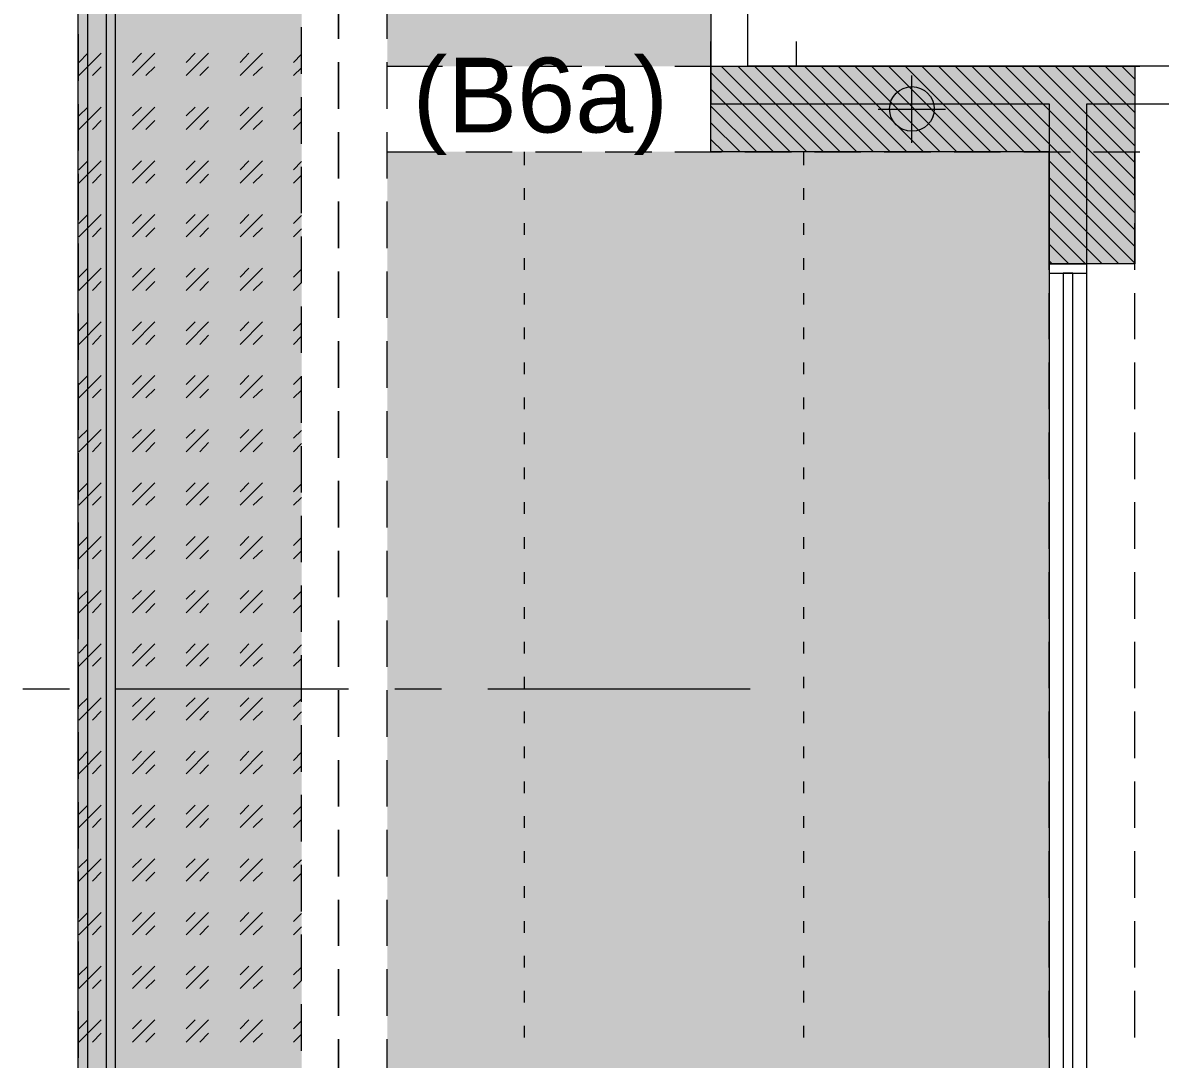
# Model space of a CAD drawing. Header units: millimetres. Extents: x -1303 to 98744, y -1303 to 90097.
# Drawn here: x 53795 to 56852, y 55840 to 58624 of the extents above; entities that cross this region are included whole.
import ezdxf

# ---------------------------------------------------------------- set-up
doc = ezdxf.new("R2010")
doc.units = ezdxf.units.MM
doc.layers.add('PDF_Geometry', color=7, linetype='Continuous')
doc.layers.add('PDF_Text', color=7, linetype='Continuous')
doc.layers.add('PDF_Solid Fills', color=192, linetype='Continuous', true_color=0xc2c0c0c0)
doc.styles.add('PDF ArialMT', font='arial.ttf')

msp = doc.modelspace()

# ---------------------------------------------------------------- hatches: boundary and pattern name
at = {"layer": 'PDF_Solid Fills'}
msp.add_hatch(color=256, dxfattribs=at).paths.add_polyline_path([(56784.30755, 57977.67206), (56554.28686, 57977.67206), (56554.28686, 58277.6816), (55644.26218, 58277.6816), (55644.26218, 58507.70642), (56784.30755, 58507.70642)])

# ---------------------------------------------------------------- linework, layer by layer
at = {"layer": 'PDF_Geometry', "color": 9, "lineweight": 0, "true_color": 0xc0c0c0}
for points in [[(55344.16586, 61907.19337), (53968.93443, 61907.19337), (53968.93443, 61322.40183), (53968.93443, 46717.02259), (55143.59199, 46717.02259)], [(55344.16586, 61857.26272), (54018.86508, 61857.26272), (54018.86508, 61322.40183), (54018.86508, 46766.95324), (55143.59199, 46766.95324)], [(55143.59199, 46692.48082), (53943.54554, 46692.48082), (53943.54554, 61322.40183)], [(55143.59199, 46792.34213), (54044.25397, 46792.34213), (54044.25397, 61322.40183)], [(54543.56876, 58487.30935), (54543.56876, 58612.56367)], [(54543.56876, 58299.43406), (54543.56876, 58424.68425)], [(54543.56876, 58112.40176), (54543.56876, 58237.65195)], [(54543.56876, 57924.52233), (54543.56876, 58049.77666)], [(54543.56876, 57737.49004), (54543.56876, 57861.89724)], [(54543.56876, 57549.61475), (54543.56876, 57674.86493)], [(54543.56876, 57362.58244), (54543.56876, 57486.98964)], [(54543.56876, 57174.70302), (54543.56876, 57299.95735)], [(54543.56876, 56987.67485), (54543.56876, 57112.07792)], [(54543.56876, 56799.79543), (54543.56876, 56925.04563)], [(54543.56876, 56611.91601), (54543.56876, 56737.17033)], [(54543.56876, 56424.88783), (54543.56876, 56550.13803)], [(54543.56876, 56237.00841), (54543.56876, 56362.25861)], [(54543.56876, 56049.97611), (54543.56876, 56174.38332)], [(54543.56876, 55862.10082), (54543.56876, 55987.35102)]]:
    msp.add_lwpolyline(points, dxfattribs=at)
for points in [[(55743.61934, 58507.61964), (55743.61934, 59107.64699), (55643.75391, 59107.64699), (55643.75391, 58406.9112), (56553.52239, 58406.9112), (56553.52239, 57976.99436), (56654.23082, 57976.99436), (56654.23082, 58406.9112), (59694.12865, 58406.9112), (59694.12865, 58507.61964)], [(54643.4342, 58705.65626), (54643.4342, 58581.24906)], [(54643.4342, 58518.62397), (54643.4342, 58393.36964)], [(54643.4342, 58330.74454), (54643.4342, 58206.34147)], [(54643.4342, 58143.71224), (54643.4342, 58018.46205)], [(56553.52239, 52632.63346), (56654.23164, 52632.63346), (56654.23164, 57976.99436), (56553.52239, 57976.99436)], [(56553.52239, 57951.60547), (56654.23164, 57951.60547), (56654.23164, 57976.99436), (56553.52239, 57976.99436)], [(54643.4342, 57955.83695), (54643.4342, 57831.42974)], [(56590.7586, 52658.02235), (56616.99379, 52658.02235), (56616.99379, 57951.60547), (56590.7586, 57951.60547)], [(54643.4342, 57768.80465), (54643.4342, 57643.55445)], [(54643.4342, 57580.92523), (54643.4342, 57455.67503)], [(54643.4342, 57393.89706), (54643.4342, 57268.64273)], [(54643.4342, 57206.01763), (54643.4342, 57080.76744)], [(54643.4342, 57018.13821), (54643.4342, 56893.73514)], [(54643.4342, 56831.11004), (54643.4342, 56705.85571)], [(54643.4342, 56643.23062), (54643.4342, 56518.82342)], [(54643.4342, 56456.19832), (54643.4342, 56330.94813)], [(54643.4342, 56268.32303), (54643.4342, 56143.91583)], [(54643.4342, 56081.29073), (54643.4342, 55956.03641)], [(54643.4342, 55893.4113), (54643.4342, 55768.16111)]]:
    msp.add_lwpolyline(points, close=True, dxfattribs=at)
at = {"layer": 'PDF_Geometry', "color": 157, "lineweight": 0, "true_color": 0x3f5f7f}
for points in [[(54773.76301, 58581.24906), (54773.76301, 58705.65626)], [(54543.56876, 58487.30935), (54543.56876, 58612.56367)], [(55643.75391, 58507.61964), (55643.75391, 58573.63322)], [(55873.94815, 58507.61964), (55873.94815, 58573.63322)], [(54773.76301, 58393.36964), (54773.76301, 58518.62397)], [(54773.76301, 58507.61964), (54922.71197, 58507.61964)], [(54985.33707, 58507.61964), (55109.74014, 58507.61964)], [(55172.36937, 58507.61964), (55297.61956, 58507.61964)], [(55360.24466, 58507.61964), (55485.49898, 58507.61964)], [(55547.27696, 58507.61964), (55672.52716, 58507.61964)], [(55735.15638, 58507.61964), (55860.40658, 58507.61964)], [(55922.18455, 58507.61964), (56047.43888, 58507.61964)], [(56110.06398, 58507.61964), (56235.31417, 58507.61964)], [(56297.9434, 58507.61964), (56422.34647, 58507.61964)], [(56484.97157, 58507.61964), (56610.2259, 58507.61964)], [(56672.85099, 58507.61964), (56797.25819, 58507.61964)], [(54543.56876, 58299.43406), (54543.56876, 58424.68425)], [(54773.76301, 58206.34147), (54773.76301, 58330.74454)], [(54773.76301, 58277.42953), (54922.71197, 58277.42953)], [(54985.33707, 58277.42953), (55109.74014, 58277.42953)], [(55172.36937, 58277.42953), (55297.61956, 58277.42953)], [(55360.24466, 58277.42953), (55485.49898, 58277.42953)], [(55547.27696, 58277.42953), (55672.52716, 58277.42953)], [(55735.15638, 58277.42953), (55860.40658, 58277.42953)], [(55922.18455, 58277.42953), (56047.43888, 58277.42953)], [(56110.06398, 58277.42953), (56235.31417, 58277.42953)], [(56297.9434, 58277.42953), (56422.34647, 58277.42953)], [(56484.97157, 58277.42953), (56610.2259, 58277.42953)], [(56553.52239, 58148.79084), (56553.52239, 58277.42953)], [(56672.85099, 58277.42953), (56797.25819, 58277.42953)], [(56783.71663, 58148.79084), (56783.71663, 58277.42953)], [(54543.56876, 58112.40176), (54543.56876, 58237.65195)], [(54773.76301, 58018.46205), (54773.76301, 58143.71224)], [(56553.52239, 57960.91555), (56553.52239, 58086.16575)], [(56783.71663, 57960.91555), (56783.71663, 58086.16575)], [(54543.56876, 57924.52233), (54543.56876, 58049.77666)], [(54773.76301, 57831.42974), (54773.76301, 57955.83695)], [(56553.52239, 57773.88326), (56553.52239, 57898.28633)], [(56783.71663, 57773.88326), (56783.71663, 57898.28633)], [(54543.56876, 57737.49004), (54543.56876, 57861.89724)], [(54773.76301, 57643.55445), (54773.76301, 57768.80465)], [(56553.52239, 57586.00383), (56553.52239, 57711.25815)], [(56783.71663, 57586.00383), (56783.71663, 57711.25815)], [(54543.56876, 57549.61475), (54543.56876, 57674.86493)], [(54773.76301, 57455.67503), (54773.76301, 57580.92523)], [(56553.52239, 57398.12854), (56553.52239, 57523.37873)], [(56783.71663, 57398.12854), (56783.71663, 57523.37873)], [(54543.56876, 57362.58244), (54543.56876, 57486.98964)], [(54773.76301, 57268.64273), (54773.76301, 57393.89706)], [(56553.52239, 57211.09624), (56553.52239, 57336.34643)], [(56783.71663, 57211.09624), (56783.71663, 57336.34643)], [(54543.56876, 57174.70302), (54543.56876, 57299.95735)], [(54773.76301, 57080.76744), (54773.76301, 57206.01763)], [(56553.52239, 57023.21681), (56553.52239, 57148.47114)], [(56783.71663, 57023.21681), (56783.71663, 57148.47114)], [(54543.56876, 56987.67485), (54543.56876, 57112.07792)], [(54773.76301, 56893.73514), (54773.76301, 57018.13821)], [(56553.52239, 56836.18452), (56553.52239, 56961.43884)], [(56783.71663, 56836.18452), (56783.71663, 56961.43884)], [(54543.56876, 56799.79543), (54543.56876, 56925.04563)], [(54773.76301, 56705.85571), (54773.76301, 56831.11004)], [(56553.52239, 56648.30923), (56553.52239, 56773.55942)], [(56783.71663, 56648.30923), (56783.71663, 56773.55942)], [(54543.56876, 56611.91601), (54543.56876, 56737.17033)], [(54773.76301, 56518.82342), (54773.76301, 56643.23062)], [(56553.52239, 56461.27692), (56553.52239, 56585.68412)], [(56783.71663, 56461.27692), (56783.71663, 56585.68412)], [(54543.56876, 56424.88783), (54543.56876, 56550.13803)], [(54773.76301, 56330.94813), (54773.76301, 56456.19832)], [(56553.52239, 56273.3975), (56553.52239, 56398.65183)], [(56783.71663, 56273.3975), (56783.71663, 56398.65183)], [(54543.56876, 56237.00841), (54543.56876, 56362.25861)], [(54773.76301, 56143.91583), (54773.76301, 56268.32303)], [(56553.52239, 56086.36933), (56553.52239, 56210.7724)], [(56783.71663, 56086.36933), (56783.71663, 56210.7724)], [(54543.56876, 56049.97611), (54543.56876, 56174.38332)], [(54773.76301, 55956.03641), (54773.76301, 56081.29073)], [(56553.52239, 55898.48991), (56553.52239, 56023.74011)], [(56783.71663, 55898.48991), (56783.71663, 56023.74011)], [(54543.56876, 55862.10082), (54543.56876, 55987.35102)], [(54773.76301, 55768.16111), (54773.76301, 55893.4113)]]:
    msp.add_lwpolyline(points, dxfattribs=at)
at = {"layer": 'PDF_Geometry', "lineweight": 0}
for points in [[(53943.54554, 58593.94351), (53943.54554, 58468.69331)], [(53945.23979, 58482.23075), (54005.32352, 58542.3186)], [(53945.23979, 58517.77684), (53969.78156, 58542.3186)], [(54089.95315, 58482.23075), (54150.041, 58542.3186)], [(54089.95315, 58517.77684), (54113.65192, 58542.3186)], [(54233.82351, 58482.23075), (54293.91137, 58542.3186)], [(54233.82351, 58517.77684), (54258.3694, 58542.3186)], [(54378.54099, 58482.23075), (54438.62886, 58542.3186)], [(54378.54099, 58517.77684), (54402.23977, 58542.3186)], [(54522.41136, 58517.77684), (54543.56876, 58539.78137)], [(53981.62888, 58482.23075), (54005.32352, 58505.92952)], [(54125.49924, 58482.23075), (54150.041, 58505.92952)], [(54270.21673, 58482.23075), (54293.91137, 58505.92952)], [(54414.08709, 58482.23075), (54438.62886, 58505.92952)], [(54522.41136, 58482.23075), (54543.56876, 58503.38815)], [(55643.75391, 58490.69371), (55857.02222, 58277.42953)], [(55671.68416, 58507.61964), (55901.87427, 58277.42953)], [(55716.53621, 58507.61964), (55946.73045, 58277.42953)], [(55761.38826, 58507.61964), (55991.5825, 58277.42953)], [(55806.24445, 58507.61964), (56036.43455, 58277.42953)], [(55851.09649, 58507.61964), (56081.29073, 58277.42953)], [(55895.95267, 58507.61964), (56126.14277, 58277.42953)], [(55940.80472, 58507.61964), (56170.99896, 58277.42953)], [(55986.50389, 58507.61964), (56215.85101, 58277.42953)], [(56031.36007, 58507.61964), (56260.70306, 58277.42953)], [(56076.21212, 58507.61964), (56305.55924, 58277.42953)], [(56121.06418, 58507.61964), (56350.41128, 58277.42953)], [(56165.92036, 58507.61964), (56396.11046, 58277.42953)], [(56210.7724, 58507.61964), (56440.96664, 58277.42953)], [(56255.62858, 58507.61964), (56485.81869, 58277.42953)], [(56300.48063, 58507.61964), (56530.67487, 58277.42953)], [(56345.33269, 58507.61964), (56783.71663, 58068.3927)], [(56390.18887, 58507.61964), (56783.71663, 58113.24888)], [(56435.04091, 58507.61964), (56783.71663, 58158.94806)], [(56479.89709, 58507.61964), (56783.71663, 58203.8001)], [(56524.74914, 58507.61964), (56783.71663, 58248.65628)], [(56569.6012, 58507.61964), (56783.71663, 58293.50833)], [(56614.45738, 58507.61964), (56783.71663, 58338.36038)], [(56659.30942, 58507.61964), (56783.71663, 58383.21657)], [(56704.1656, 58507.61964), (56783.71663, 58428.06861)], [(56749.01765, 58507.61964), (56783.71663, 58472.92479)], [(55643.75391, 58445.84166), (55812.16604, 58277.42953)], [(53943.54554, 58406.06408), (53943.54554, 58280.81389)], [(53945.23979, 58337.51739), (54005.32352, 58397.60112)], [(53945.23979, 58373.90648), (53969.78156, 58397.60112)], [(54089.95315, 58337.51739), (54150.041, 58397.60112)], [(54089.95315, 58373.90648), (54113.65192, 58397.60112)], [(54233.82351, 58337.51739), (54293.91137, 58397.60112)], [(54233.82351, 58373.90648), (54258.3694, 58397.60112)], [(54378.54099, 58337.51739), (54438.62886, 58397.60112)], [(54378.54099, 58373.90648), (54402.23977, 58397.60112)], [(54522.41136, 58373.90648), (54543.56876, 58395.06388)], [(55643.75391, 58400.14249), (55767.31399, 58277.42953)], [(53981.62888, 58337.51739), (54005.32352, 58362.05916)], [(54125.49924, 58337.51739), (54150.041, 58362.05916)], [(54270.21673, 58337.51739), (54293.91137, 58362.05916)], [(54414.08709, 58337.51739), (54438.62886, 58362.05916)], [(54522.41136, 58337.51739), (54543.56876, 58358.67479)], [(55643.75391, 58355.28631), (55722.46194, 58277.42953)], [(55643.75391, 58310.43426), (55677.60576, 58277.42953)], [(53945.23979, 58193.64702), (54005.32352, 58253.73076)], [(53945.23979, 58229.18899), (53969.78156, 58253.73076)], [(54089.95315, 58193.64702), (54150.041, 58253.73076)], [(54089.95315, 58229.18899), (54113.65192, 58253.73076)], [(54233.82351, 58193.64702), (54293.91137, 58253.73076)], [(54233.82351, 58229.18899), (54258.3694, 58253.73076)], [(54378.54099, 58193.64702), (54438.62886, 58253.73076)], [(54378.54099, 58229.18899), (54402.23977, 58253.73076)], [(54522.41136, 58229.18899), (54543.56876, 58251.19352)], [(56553.52239, 58253.73076), (56783.71663, 58023.54065)], [(53943.54554, 58218.18879), (53943.54554, 58093.78158)], [(53981.62888, 58193.64702), (54005.32352, 58217.34167)], [(54125.49924, 58193.64702), (54150.041, 58217.34167)], [(54270.21673, 58193.64702), (54293.91137, 58217.34167)], [(54414.08709, 58193.64702), (54438.62886, 58217.34167)], [(54522.41136, 58193.64702), (54543.56876, 58214.80443)], [(56553.52239, 58208.87871), (56783.71663, 57978.68447)], [(56553.52239, 58164.02665), (56740.55469, 57976.99436)], [(56553.52239, 58119.17047), (56695.70264, 57976.99436)], [(53945.23979, 58048.92954), (54005.32352, 58109.0174)], [(53945.23979, 58085.31862), (53969.78156, 58109.0174)], [(54089.95315, 58048.92954), (54150.041, 58109.0174)], [(54089.95315, 58085.31862), (54113.65192, 58109.0174)], [(54233.82351, 58048.92954), (54293.91137, 58109.0174)], [(54233.82351, 58085.31862), (54258.3694, 58109.0174)], [(54378.54099, 58048.92954), (54438.62886, 58109.0174)], [(54378.54099, 58085.31862), (54402.23977, 58109.0174)], [(54522.41136, 58085.31862), (54543.56876, 58106.47603)], [(53981.62888, 58048.92954), (54005.32352, 58073.4713)], [(54125.49924, 58048.92954), (54150.041, 58073.4713)], [(54270.21673, 58048.92954), (54293.91137, 58073.4713)], [(54414.08709, 58048.92954), (54438.62886, 58073.4713)], [(54522.41136, 58048.92954), (54543.56876, 58070.93407)], [(56553.52239, 58074.31843), (56650.84646, 57976.99436)], [(53943.54554, 58031.15649), (53943.54554, 57905.90629)], [(56553.52239, 58029.46225), (56605.99441, 57976.99436)], [(56553.52239, 57984.6102), (56561.13823, 57976.99436)], [(53945.23979, 57905.05918), (54005.32352, 57965.14703)], [(53945.23979, 57940.60114), (53969.78156, 57965.14703)], [(54089.95315, 57905.05918), (54150.041, 57965.14703)], [(54089.95315, 57940.60114), (54113.65192, 57965.14703)], [(54233.82351, 57905.05918), (54293.91137, 57965.14703)], [(54233.82351, 57940.60114), (54258.3694, 57965.14703)], [(54378.54099, 57905.05918), (54438.62886, 57965.14703)], [(54378.54099, 57940.60114), (54402.23977, 57965.14703)], [(54522.41136, 57940.60114), (54543.56876, 57962.60566)], [(53981.62888, 57905.05918), (54005.32352, 57928.75381)], [(54125.49924, 57905.05918), (54150.041, 57928.75381)], [(54270.21673, 57905.05918), (54293.91137, 57928.75381)], [(54414.08709, 57905.05918), (54438.62886, 57928.75381)], [(54522.41136, 57905.05918), (54543.56876, 57926.21658)], [(53943.54554, 57843.27707), (53943.54554, 57718.874)], [(53945.23979, 57760.34169), (54005.32352, 57820.42955)], [(53945.23979, 57796.73078), (53969.78156, 57820.42955)], [(54089.95315, 57760.34169), (54150.041, 57820.42955)], [(54089.95315, 57796.73078), (54113.65192, 57820.42955)], [(54233.82351, 57760.34169), (54293.91137, 57820.42955)], [(54233.82351, 57796.73078), (54258.3694, 57820.42955)], [(54378.54099, 57760.34169), (54438.62886, 57820.42955)], [(54378.54099, 57796.73078), (54402.23977, 57820.42955)], [(54522.41136, 57796.73078), (54543.56876, 57817.88818)], [(53981.62888, 57760.34169), (54005.32352, 57784.88345)], [(54125.49924, 57760.34169), (54150.041, 57784.88345)], [(54270.21673, 57760.34169), (54293.91137, 57784.88345)], [(54414.08709, 57760.34169), (54438.62886, 57784.88345)], [(54522.41136, 57760.34169), (54543.56876, 57782.34622)], [(53945.23979, 57616.47132), (54005.32352, 57676.55919)], [(53945.23979, 57652.86041), (53969.78156, 57676.55919)], [(54089.95315, 57616.47132), (54150.041, 57676.55919)], [(54089.95315, 57652.86041), (54113.65192, 57676.55919)], [(54233.82351, 57616.47132), (54293.91137, 57676.55919)], [(54233.82351, 57652.86041), (54258.3694, 57676.55919)], [(54378.54099, 57616.47132), (54438.62886, 57676.55919)], [(54378.54099, 57652.86041), (54402.23977, 57676.55919)], [(54522.41136, 57652.86041), (54543.56876, 57674.01782)], [(53943.54554, 57656.2489), (53943.54554, 57530.99457)], [(53981.62888, 57616.47132), (54005.32352, 57640.16597)], [(54125.49924, 57616.47132), (54150.041, 57640.16597)], [(54270.21673, 57616.47132), (54293.91137, 57640.16597)], [(54414.08709, 57616.47132), (54438.62886, 57640.16597)], [(54522.41136, 57616.47132), (54543.56876, 57637.62873)], [(53945.23979, 57471.75383), (54005.32352, 57531.8417)], [(53945.23979, 57508.14705), (53969.78156, 57531.8417)], [(54089.95315, 57471.75383), (54150.041, 57531.8417)], [(54089.95315, 57508.14705), (54113.65192, 57531.8417)], [(54233.82351, 57471.75383), (54293.91137, 57531.8417)], [(54233.82351, 57508.14705), (54258.3694, 57531.8417)], [(54378.54099, 57471.75383), (54438.62886, 57531.8417)], [(54378.54099, 57508.14705), (54402.23977, 57531.8417)], [(54522.41136, 57508.14705), (54543.56876, 57529.30446)], [(53981.62888, 57471.75383), (54005.32352, 57496.2956)], [(54125.49924, 57471.75383), (54150.041, 57496.2956)], [(54270.21673, 57471.75383), (54293.91137, 57496.2956)], [(54414.08709, 57471.75383), (54438.62886, 57496.2956)], [(54522.41136, 57471.75383), (54543.56876, 57493.75836)], [(53943.54554, 57468.36948), (53943.54554, 57343.11928)], [(53945.23979, 57327.88347), (54005.32352, 57387.97133)], [(53945.23979, 57364.27669), (53969.78156, 57387.97133)], [(54089.95315, 57327.88347), (54150.041, 57387.97133)], [(54089.95315, 57364.27669), (54113.65192, 57387.97133)], [(54233.82351, 57327.88347), (54293.91137, 57387.97133)], [(54233.82351, 57364.27669), (54258.3694, 57387.97133)], [(54378.54099, 57327.88347), (54438.62886, 57387.97133)], [(54378.54099, 57364.27669), (54402.23977, 57387.97133)], [(54522.41136, 57364.27669), (54543.56876, 57385.43409)], [(53981.62888, 57327.88347), (54005.32352, 57351.58224)], [(54125.49924, 57327.88347), (54150.041, 57351.58224)], [(54270.21673, 57327.88347), (54293.91137, 57351.58224)], [(54414.08709, 57327.88347), (54438.62886, 57351.58224)], [(54522.41136, 57327.88347), (54543.56876, 57349.04087)], [(53943.54554, 57281.33717), (53943.54554, 57156.08698)], [(53945.23979, 57184.0131), (54005.32352, 57244.10097)], [(53945.23979, 57219.5592), (53969.78156, 57244.10097)], [(54089.95315, 57184.0131), (54150.041, 57244.10097)], [(54089.95315, 57219.5592), (54113.65192, 57244.10097)], [(54233.82351, 57184.0131), (54293.91137, 57244.10097)], [(54233.82351, 57219.5592), (54258.3694, 57244.10097)], [(54378.54099, 57184.0131), (54438.62886, 57244.10097)], [(54378.54099, 57219.5592), (54402.23977, 57244.10097)], [(54522.41136, 57219.5592), (54543.56876, 57241.56373)], [(53981.62888, 57184.0131), (54005.32352, 57207.71188)], [(54125.49924, 57184.0131), (54150.041, 57207.71188)], [(54270.21673, 57184.0131), (54293.91137, 57207.71188)], [(54414.08709, 57184.0131), (54438.62886, 57207.71188)], [(54522.41136, 57184.0131), (54543.56876, 57205.17051)], [(53943.54554, 57093.46188), (53943.54554, 56968.20756)], [(53945.23979, 57039.29562), (54005.32352, 57099.38348)], [(53945.23979, 57075.68884), (53969.78156, 57099.38348)], [(54089.95315, 57039.29562), (54150.041, 57099.38348)], [(54089.95315, 57075.68884), (54113.65192, 57099.38348)], [(54233.82351, 57039.29562), (54293.91137, 57099.38348)], [(54233.82351, 57075.68884), (54258.3694, 57099.38348)], [(54378.54099, 57039.29562), (54438.62886, 57099.38348)], [(54378.54099, 57075.68884), (54402.23977, 57099.38348)], [(54522.41136, 57075.68884), (54543.56876, 57096.84625)], [(53981.62888, 57039.29562), (54005.32352, 57063.84151)], [(54125.49924, 57039.29562), (54150.041, 57063.84151)], [(54270.21673, 57039.29562), (54293.91137, 57063.84151)], [(54414.08709, 57039.29562), (54438.62886, 57063.84151)], [(54522.41136, 57039.29562), (54543.56876, 57060.45303)], [(53945.23979, 56895.42526), (54005.32352, 56955.51311)], [(53945.23979, 56930.97135), (53969.78156, 56955.51311)], [(54089.95315, 56895.42526), (54150.041, 56955.51311)], [(54089.95315, 56930.97135), (54113.65192, 56955.51311)], [(54233.82351, 56895.42526), (54293.91137, 56955.51311)], [(54233.82351, 56930.97135), (54258.3694, 56955.51311)], [(54378.54099, 56895.42526), (54438.62886, 56955.51311)], [(54378.54099, 56930.97135), (54402.23977, 56955.51311)], [(54522.41136, 56930.97135), (54543.56876, 56952.97588)], [(53943.54554, 56906.42959), (53943.54554, 56781.17526)], [(53981.62888, 56895.42526), (54005.32352, 56919.12403)], [(54125.49924, 56895.42526), (54150.041, 56919.12403)], [(54270.21673, 56895.42526), (54293.91137, 56919.12403)], [(54414.08709, 56895.42526), (54438.62886, 56919.12403)], [(54522.41136, 56895.42526), (54543.56876, 56916.58266)], [(53945.23979, 56750.7119), (54005.32352, 56810.79563)], [(53945.23979, 56787.10098), (53969.78156, 56810.79563)], [(54089.95315, 56750.7119), (54150.041, 56810.79563)], [(54089.95315, 56787.10098), (54113.65192, 56810.79563)], [(54233.82351, 56750.7119), (54293.91137, 56810.79563)], [(54233.82351, 56787.10098), (54258.3694, 56810.79563)], [(54378.54099, 56750.7119), (54438.62886, 56810.79563)], [(54378.54099, 56787.10098), (54402.23977, 56810.79563)], [(54522.41136, 56787.10098), (54543.56876, 56808.25839)], [(53981.62888, 56750.7119), (54005.32352, 56775.25367)], [(54125.49924, 56750.7119), (54150.041, 56775.25367)], [(54270.21673, 56750.7119), (54293.91137, 56775.25367)], [(54414.08709, 56750.7119), (54438.62886, 56775.25367)], [(54522.41136, 56750.7119), (54543.56876, 56772.7123)], [(53943.54554, 56718.55016), (53943.54554, 56593.29997)], [(53945.23979, 56606.84153), (54005.32352, 56666.92527)], [(53945.23979, 56642.38349), (53969.78156, 56666.92527)], [(54089.95315, 56606.84153), (54150.041, 56666.92527)], [(54089.95315, 56642.38349), (54113.65192, 56666.92527)], [(54233.82351, 56606.84153), (54293.91137, 56666.92527)], [(54233.82351, 56642.38349), (54258.3694, 56666.92527)], [(54378.54099, 56606.84153), (54438.62886, 56666.92527)], [(54378.54099, 56642.38349), (54402.23977, 56666.92527)], [(54522.41136, 56642.38349), (54543.56876, 56664.38803)], [(53981.62888, 56606.84153), (54005.32352, 56630.53618)], [(54125.49924, 56606.84153), (54150.041, 56630.53618)], [(54270.21673, 56606.84153), (54293.91137, 56630.53618)], [(54414.08709, 56606.84153), (54438.62886, 56630.53618)], [(54522.41136, 56606.84153), (54543.56876, 56627.99894)], [(53943.54554, 56530.67487), (53943.54554, 56406.26767)], [(53945.23979, 56462.12405), (54005.32352, 56522.21191)], [(53945.23979, 56498.51313), (53969.78156, 56522.21191)], [(54089.95315, 56462.12405), (54150.041, 56522.21191)], [(54089.95315, 56498.51313), (54113.65192, 56522.21191)], [(54233.82351, 56462.12405), (54293.91137, 56522.21191)], [(54233.82351, 56498.51313), (54258.3694, 56522.21191)], [(54378.54099, 56462.12405), (54438.62886, 56522.21191)], [(54378.54099, 56498.51313), (54402.23977, 56522.21191)], [(54522.41136, 56498.51313), (54543.56876, 56519.67054)], [(53981.62888, 56462.12405), (54005.32352, 56486.66581)], [(54125.49924, 56462.12405), (54150.041, 56486.66581)], [(54270.21673, 56462.12405), (54293.91137, 56486.66581)], [(54414.08709, 56462.12405), (54438.62886, 56486.66581)], [(54522.41136, 56462.12405), (54543.56876, 56484.12857)], [(53945.23979, 56318.25368), (54005.32352, 56378.34154)], [(53945.23979, 56354.64277), (53969.78156, 56378.34154)], [(54089.95315, 56318.25368), (54150.041, 56378.34154)], [(54089.95315, 56354.64277), (54113.65192, 56378.34154)], [(54233.82351, 56318.25368), (54293.91137, 56378.34154)], [(54233.82351, 56354.64277), (54258.3694, 56378.34154)], [(54378.54099, 56318.25368), (54438.62886, 56378.34154)], [(54378.54099, 56354.64277), (54402.23977, 56378.34154)], [(54522.41136, 56354.64277), (54543.56876, 56375.80017)], [(53943.54554, 56343.64257), (53943.54554, 56218.38825)], [(53981.62888, 56318.25368), (54005.32352, 56341.94832)], [(54125.49924, 56318.25368), (54150.041, 56341.94832)], [(54270.21673, 56318.25368), (54293.91137, 56341.94832)], [(54414.08709, 56318.25368), (54438.62886, 56341.94832)], [(54522.41136, 56318.25368), (54543.56876, 56339.41109)], [(53945.23979, 56173.53619), (54005.32352, 56233.62406)], [(53945.23979, 56209.92528), (53969.78156, 56233.62406)], [(54089.95315, 56173.53619), (54150.041, 56233.62406)], [(54089.95315, 56209.92528), (54113.65192, 56233.62406)], [(54233.82351, 56173.53619), (54293.91137, 56233.62406)], [(54233.82351, 56209.92528), (54258.3694, 56233.62406)], [(54378.54099, 56173.53619), (54438.62886, 56233.62406)], [(54378.54099, 56209.92528), (54402.23977, 56233.62406)], [(54522.41136, 56209.92528), (54543.56876, 56231.08269)], [(53981.62888, 56173.53619), (54005.32352, 56198.07796)], [(54125.49924, 56173.53619), (54150.041, 56198.07796)], [(54270.21673, 56173.53619), (54293.91137, 56198.07796)], [(54414.08709, 56173.53619), (54438.62886, 56198.07796)], [(54522.41136, 56173.53619), (54543.56876, 56195.54073)], [(53943.54554, 56155.76314), (53943.54554, 56031.36007)], [(53945.23979, 56029.66583), (54005.32352, 56089.75369)], [(53945.23979, 56066.05492), (53969.78156, 56089.75369)], [(54089.95315, 56029.66583), (54150.041, 56089.75369)], [(54089.95315, 56066.05492), (54113.65192, 56089.75369)], [(54233.82351, 56029.66583), (54293.91137, 56089.75369)], [(54233.82351, 56066.05492), (54258.3694, 56089.75369)], [(54378.54099, 56029.66583), (54438.62886, 56089.75369)], [(54378.54099, 56066.05492), (54402.23977, 56089.75369)], [(54522.41136, 56066.05492), (54543.56876, 56087.21233)], [(53981.62888, 56029.66583), (54005.32352, 56053.36048)], [(54125.49924, 56029.66583), (54150.041, 56053.36048)], [(54270.21673, 56029.66583), (54293.91137, 56053.36048)], [(54414.08709, 56029.66583), (54438.62886, 56053.36048)], [(54522.41136, 56029.66583), (54543.56876, 56050.82324)], [(53943.54554, 55968.73085), (53943.54554, 55843.48065)], [(53945.23979, 55885.79547), (54005.32352, 55945.88333)], [(53945.23979, 55921.34156), (53969.78156, 55945.88333)], [(54089.95315, 55885.79547), (54150.041, 55945.88333)], [(54089.95315, 55921.34156), (54113.65192, 55945.88333)], [(54233.82351, 55885.79547), (54293.91137, 55945.88333)], [(54233.82351, 55921.34156), (54258.3694, 55945.88333)], [(54378.54099, 55885.79547), (54438.62886, 55945.88333)], [(54378.54099, 55921.34156), (54402.23977, 55945.88333)], [(54522.41136, 55921.34156), (54543.56876, 55942.49897)], [(53981.62888, 55885.79547), (54005.32352, 55909.49011)], [(54125.49924, 55885.79547), (54150.041, 55909.49011)], [(54270.21673, 55885.79547), (54293.91137, 55909.49011)], [(54414.08709, 55885.79547), (54438.62886, 55909.49011)], [(54522.41136, 55885.79547), (54543.56876, 55906.95287)]]:
    msp.add_lwpolyline(points, dxfattribs=at)
at = {"layer": 'PDF_Geometry', "color": 5, "lineweight": 0}
msp.add_lwpolyline([(56783.71663, 57976.99436), (56553.52239, 57976.99436), (56553.52239, 58277.42953), (55643.75391, 58277.42953), (55643.75391, 58507.61964), (56783.71663, 58507.61964)], close=True, dxfattribs=at)
msp.add_lwpolyline([(56783.71663, 57976.99436), (56553.52239, 57976.99436), (56553.52239, 58277.42953), (55643.75391, 58277.42953), (55643.75391, 58507.61964), (56783.71663, 58507.61964)], close=True, dxfattribs=at)
at = {"layer": 'PDF_Geometry', "color": 20, "lineweight": 0, "true_color": 0xff4405}
for points in [[(56183.6934, 58482.23075), (56183.6934, 58301.97129)], [(56093.98518, 58392.52665), (56274.24462, 58392.52665)]]:
    msp.add_lwpolyline(points, dxfattribs=at)
at = {"layer": 'PDF_Geometry', "color": 180, "lineweight": 0, "true_color": 0x4f14ff}
for points in [[(55143.59199, 58241.88343), (55143.59199, 58277.42953)], [(55894.25843, 58241.88343), (55894.25843, 58277.42953)], [(55143.59199, 58148.79084), (55143.59199, 58180.10546)], [(55894.25843, 58148.79084), (55894.25843, 58180.10546)], [(55143.59199, 58054.85114), (55143.59199, 58086.16575)], [(55894.25843, 58054.85114), (55894.25843, 58086.16575)], [(55143.59199, 57960.91555), (55143.59199, 57992.22603)], [(55894.25843, 57960.91555), (55894.25843, 57992.22603)], [(55143.59199, 57866.97585), (55143.59199, 57898.28633)], [(55894.25843, 57866.97585), (55894.25843, 57898.28633)], [(55143.59199, 57773.88326), (55143.59199, 57805.19374)], [(55894.25843, 57773.88326), (55894.25843, 57805.19374)], [(55143.59199, 57679.94354), (55143.59199, 57711.25815)], [(55894.25843, 57679.94354), (55894.25843, 57711.25815)], [(55143.59199, 57586.00383), (55143.59199, 57617.31845)], [(55894.25843, 57586.00383), (55894.25843, 57617.31845)], [(55143.59199, 57492.06412), (55143.59199, 57523.37873)], [(55894.25843, 57492.06412), (55894.25843, 57523.37873)], [(55143.59199, 57398.12854), (55143.59199, 57429.43902)], [(55894.25843, 57398.12854), (55894.25843, 57429.43902)], [(55143.59199, 57305.03595), (55143.59199, 57336.34643)], [(55894.25843, 57305.03595), (55894.25843, 57336.34643)], [(55143.59199, 57211.09624), (55143.59199, 57242.40672)], [(55894.25843, 57211.09624), (55894.25843, 57242.40672)], [(55143.59199, 57117.15653), (55143.59199, 57148.47114)], [(55894.25843, 57117.15653), (55894.25843, 57148.47114)], [(55143.59199, 57023.21681), (55143.59199, 57054.53143)], [(55894.25843, 57023.21681), (55894.25843, 57054.53143)], [(55143.59199, 56930.12422), (55143.59199, 56961.43884)], [(55894.25843, 56930.12422), (55894.25843, 56961.43884)], [(55143.59199, 56836.18452), (55143.59199, 56867.49913)], [(55894.25843, 56836.18452), (55894.25843, 56867.49913)], [(55143.59199, 56742.24893), (55143.59199, 56773.55942)], [(55894.25843, 56742.24893), (55894.25843, 56773.55942)], [(55143.59199, 56648.30923), (55143.59199, 56679.61971)], [(55894.25843, 56648.30923), (55894.25843, 56679.61971)], [(55143.59199, 56554.36951), (55143.59199, 56585.68412)], [(55894.25843, 56554.36951), (55894.25843, 56585.68412)], [(55143.59199, 56461.27692), (55143.59199, 56492.59154)], [(55894.25843, 56461.27692), (55894.25843, 56492.59154)], [(55143.59199, 56367.33721), (55143.59199, 56398.65183)], [(55894.25843, 56367.33721), (55894.25843, 56398.65183)], [(55143.59199, 56273.3975), (55143.59199, 56304.71212)], [(55894.25843, 56273.3975), (55894.25843, 56304.71212)], [(55143.59199, 56179.46192), (55143.59199, 56210.7724)], [(55894.25843, 56179.46192), (55894.25843, 56210.7724)], [(55143.59199, 56086.36933), (55143.59199, 56117.67981)], [(55894.25843, 56086.36933), (55894.25843, 56117.67981)], [(55143.59199, 55992.42962), (55143.59199, 56023.74011)], [(55894.25843, 55992.42962), (55894.25843, 56023.74011)], [(55143.59199, 55898.48991), (55143.59199, 55929.80452)], [(55894.25843, 55898.48991), (55894.25843, 55929.80452)]]:
    msp.add_lwpolyline(points, dxfattribs=at)
at = {"layer": 'PDF_Geometry', "color": 1, "lineweight": 0}
for points in [[(53794.59657, 56834.49441), (53919.8509, 56834.49441)], [(54045.10109, 56834.49441), (54669.66609, 56834.49441)], [(54794.92041, 56834.49441), (54920.1706, 56834.49441)], [(55044.57781, 56834.49441), (55749.54094, 56834.49441)]]:
    msp.add_lwpolyline(points, dxfattribs=at)
at = {"layer": 'PDF_Geometry', "color": 7, "lineweight": 0, "true_color": 0xffffff}
msp.add_circle((56184.26813, 58392.71227), 59.98489, dxfattribs=at)
at = {"layer": 'PDF_Geometry', "color": 20, "lineweight": 0, "true_color": 0xff4405}
msp.add_circle((56184.26938, 58392.69765), 59.98614, dxfattribs=at)
at = {"layer": 'PDF_Solid Fills', "color": 254, "lineweight": 0, "true_color": 0x00007f}
for points in [[(53944.30589, 61932.75169), (53944.30589, 47292.67347), (54544.24646, 61932.75169), (54544.24646, 47292.67347)], [(54774.27127, 58507.70642), (54774.27127, 61702.72688), (55644.26218, 58507.70642), (55644.26218, 61702.72688)]]:
    msp.add_solid(points, dxfattribs=at)
at = {"layer": 'PDF_Solid Fills', "color": 43, "lineweight": 0, "true_color": 0x00007f}
msp.add_solid([(56554.28686, 52332.70656), (56554.28686, 58277.6816), (54774.27127, 52332.70656), (54774.27127, 58277.6816)], dxfattribs=at)
at = {"layer": 'PDF_Solid Fills', "color": 1, "lineweight": 0}
msp.add_solid([(55780.85556, 56834.74647), (55780.85556, 56989.79059), (55718.90402, 56834.74647), (55718.90402, 56989.79059)], dxfattribs=at)

# ---------------------------------------------------------------- texts
at = {"layer": 'PDF_Text', "color": 6, "insert": (54842.33284, 58399.87004), "char_height": 201.084641, "attachment_point": 4, "style": 'PDF ArialMT'}
msp.add_mtext('(B6a)', dxfattribs=at)

doc.saveas('drawing.dxf')
